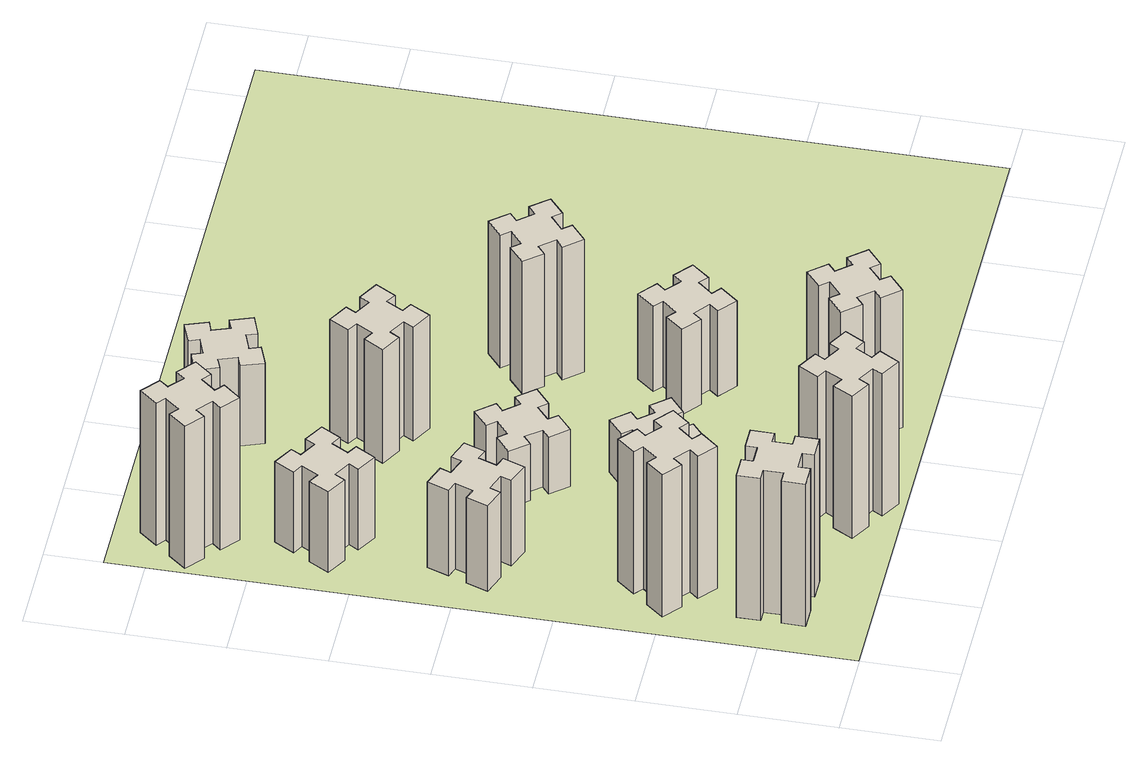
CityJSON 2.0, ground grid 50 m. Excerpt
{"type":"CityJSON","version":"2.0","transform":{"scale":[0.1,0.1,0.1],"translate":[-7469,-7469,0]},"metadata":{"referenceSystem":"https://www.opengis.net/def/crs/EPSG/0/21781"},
"CityObjects":{
"building1":{"type":"Building","attributes":{"class":"1000","function":"1000","usage":"1000","yearOfConstruction":2016,"roofType":"1000","measuredHeight":90,"storeysAboveGround":30,"storeysBelowGround":0},"geometry":[{"type":"Solid","lod":"1","boundaries":[[[[0,1,2,3,4,5,6,7,8,9,10,11,12,13,14,15,16,17,18,19]],[[17,16,20,21]],[[16,15,22,20]],[[15,14,23,22]],[[14,13,24,23]],[[13,12,25,24]],[[12,11,26,25]],[[11,10,27,26]],[[10,9,28,27]],[[9,8,29,28]],[[8,7,30,29]],[[7,6,31,30]],[[6,5,32,31]],[[5,4,33,32]],[[4,3,34,33]],[[3,2,35,34]],[[2,1,36,35]],[[1,0,37,36]],[[0,19,38,37]],[[19,18,39,38]],[[18,17,21,39]],[[24,25,26,27,28,29,30,31,32,33,34,35,36,37,38,39,21,20,22,23]]]]}]},
"building2":{"type":"Building","attributes":{"class":"1000","function":"1000","usage":"1000","yearOfConstruction":2016,"roofType":"1000","measuredHeight":90,"storeysAboveGround":30,"storeysBelowGround":0},"geometry":[{"type":"Solid","lod":"1","boundaries":[[[[40,41,42,43,44,45,46,47,48,49,50,51,52,53,54,55,56,57,58,59]],[[57,56,60,61]],[[56,55,62,60]],[[55,54,63,62]],[[54,53,64,63]],[[53,52,65,64]],[[52,51,66,65]],[[51,50,67,66]],[[50,49,68,67]],[[49,48,69,68]],[[48,47,70,69]],[[47,46,71,70]],[[46,45,72,71]],[[45,44,73,72]],[[44,43,74,73]],[[43,42,75,74]],[[42,41,76,75]],[[41,40,77,76]],[[40,59,78,77]],[[59,58,79,78]],[[58,57,61,79]],[[64,65,66,67,68,69,70,71,72,73,74,75,76,77,78,79,61,60,62,63]]]]}]},
"building3":{"type":"Building","attributes":{"class":"1000","function":"1000","usage":"1000","yearOfConstruction":2016,"roofType":"1000","measuredHeight":54,"storeysAboveGround":30,"storeysBelowGround":0},"geometry":[{"type":"Solid","lod":"1","boundaries":[[[[80,81,82,83,84,85,86,87,88,89,90,91,92,93,94,95,96,97,98,99]],[[97,96,100,101]],[[96,95,102,100]],[[95,94,103,102]],[[94,93,104,103]],[[93,92,105,104]],[[92,91,106,105]],[[91,90,107,106]],[[90,89,108,107]],[[89,88,109,108]],[[88,87,110,109]],[[87,86,111,110]],[[86,85,112,111]],[[85,84,113,112]],[[84,83,114,113]],[[83,82,115,114]],[[82,81,116,115]],[[81,80,117,116]],[[80,99,118,117]],[[99,98,119,118]],[[98,97,101,119]],[[104,105,106,107,108,109,110,111,112,113,114,115,116,117,118,119,101,100,102,103]]]]}]},
"building4":{"type":"Building","attributes":{"class":"1000","function":"1000","usage":"1000","yearOfConstruction":2016,"roofType":"1000","measuredHeight":51,"storeysAboveGround":30,"storeysBelowGround":0},"geometry":[{"type":"Solid","lod":"1","boundaries":[[[[120,121,122,123,124,125,126,127,128,129,130,131,132,133,134,135,136,137,138,139]],[[137,136,140,141]],[[136,135,142,140]],[[135,134,143,142]],[[134,133,144,143]],[[133,132,145,144]],[[132,131,146,145]],[[131,130,147,146]],[[130,129,148,147]],[[129,128,149,148]],[[128,127,150,149]],[[127,126,151,150]],[[126,125,152,151]],[[125,124,153,152]],[[124,123,154,153]],[[123,122,155,154]],[[122,121,156,155]],[[121,120,157,156]],[[120,139,158,157]],[[139,138,159,158]],[[138,137,141,159]],[[144,145,146,147,148,149,150,151,152,153,154,155,156,157,158,159,141,140,142,143]]]]}]},
"building5":{"type":"Building","attributes":{"class":"1000","function":"1000","usage":"1000","yearOfConstruction":2016,"roofType":"1000","measuredHeight":90,"storeysAboveGround":30,"storeysBelowGround":0},"geometry":[{"type":"Solid","lod":"1","boundaries":[[[[160,161,162,163,164,165,166,167,168,169,170,171,172,173,174,175,176,177,178,179]],[[177,176,180,181]],[[176,175,182,180]],[[175,174,183,182]],[[174,173,184,183]],[[173,172,185,184]],[[172,171,186,185]],[[171,170,187,186]],[[170,169,188,187]],[[169,168,189,188]],[[168,167,190,189]],[[167,166,191,190]],[[166,165,192,191]],[[165,164,193,192]],[[164,163,194,193]],[[163,162,195,194]],[[162,161,196,195]],[[161,160,197,196]],[[160,179,198,197]],[[179,178,199,198]],[[178,177,181,199]],[[184,185,186,187,188,189,190,191,192,193,194,195,196,197,198,199,181,180,182,183]]]]}]},
"building6":{"type":"Building","attributes":{"class":"1000","function":"1000","usage":"1000","yearOfConstruction":2016,"roofType":"1000","measuredHeight":90,"storeysAboveGround":30,"storeysBelowGround":0},"geometry":[{"type":"Solid","lod":"1","boundaries":[[[[200,201,202,203,204,205,206,207,208,209,210,211,212,213,214,215,216,217,218,219]],[[217,216,220,221]],[[216,215,222,220]],[[215,214,223,222]],[[214,213,224,223]],[[213,212,225,224]],[[212,211,226,225]],[[211,210,227,226]],[[210,209,228,227]],[[209,208,229,228]],[[208,207,230,229]],[[207,206,231,230]],[[206,205,232,231]],[[205,204,233,232]],[[204,203,234,233]],[[203,202,235,234]],[[202,201,236,235]],[[201,200,237,236]],[[200,219,238,237]],[[219,218,239,238]],[[218,217,221,239]],[[224,225,226,227,228,229,230,231,232,233,234,235,236,237,238,239,221,220,222,223]]]]}]},
"building7":{"type":"Building","attributes":{"class":"1000","function":"1000","usage":"1000","yearOfConstruction":2016,"roofType":"1000","measuredHeight":33,"storeysAboveGround":30,"storeysBelowGround":0},"geometry":[{"type":"Solid","lod":"1","boundaries":[[[[240,241,242,243,244,245,246,247,248,249,250,251,252,253,254,255,256,257,258,259]],[[257,256,260,261]],[[256,255,262,260]],[[255,254,263,262]],[[254,253,264,263]],[[253,252,265,264]],[[252,251,266,265]],[[251,250,267,266]],[[250,249,268,267]],[[249,248,269,268]],[[248,247,270,269]],[[247,246,271,270]],[[246,245,272,271]],[[245,244,273,272]],[[244,243,274,273]],[[243,242,275,274]],[[242,241,276,275]],[[241,240,277,276]],[[240,259,278,277]],[[259,258,279,278]],[[258,257,261,279]],[[264,265,266,267,268,269,270,271,272,273,274,275,276,277,278,279,261,260,262,263]]]]}]},
"building8":{"type":"Building","attributes":{"class":"1000","function":"1000","usage":"1000","yearOfConstruction":2016,"roofType":"1000","measuredHeight":36,"storeysAboveGround":30,"storeysBelowGround":0},"geometry":[{"type":"Solid","lod":"1","boundaries":[[[[280,281,282,283,284,285,286,287,288,289,290,291,292,293,294,295,296,297,298,299]],[[297,296,300,301]],[[296,295,302,300]],[[295,294,303,302]],[[294,293,304,303]],[[293,292,305,304]],[[292,291,306,305]],[[291,290,307,306]],[[290,289,308,307]],[[289,288,309,308]],[[288,287,310,309]],[[287,286,311,310]],[[286,285,312,311]],[[285,284,313,312]],[[284,283,314,313]],[[283,282,315,314]],[[282,281,316,315]],[[281,280,317,316]],[[280,299,318,317]],[[299,298,319,318]],[[298,297,301,319]],[[304,305,306,307,308,309,310,311,312,313,314,315,316,317,318,319,301,300,302,303]]]]}]},
"building9":{"type":"Building","attributes":{"class":"1000","function":"1000","usage":"1000","yearOfConstruction":2016,"roofType":"1000","measuredHeight":87,"storeysAboveGround":30,"storeysBelowGround":0},"geometry":[{"type":"Solid","lod":"1","boundaries":[[[[320,321,322,323,324,325,326,327,328,329,330,331,332,333,334,335,336,337,338,339]],[[337,336,340,341]],[[336,335,342,340]],[[335,334,343,342]],[[334,333,344,343]],[[333,332,345,344]],[[332,331,346,345]],[[331,330,347,346]],[[330,329,348,347]],[[329,328,349,348]],[[328,327,350,349]],[[327,326,351,350]],[[326,325,352,351]],[[325,324,353,352]],[[324,323,354,353]],[[323,322,355,354]],[[322,321,356,355]],[[321,320,357,356]],[[320,339,358,357]],[[339,338,359,358]],[[338,337,341,359]],[[344,345,346,347,348,349,350,351,352,353,354,355,356,357,358,359,341,340,342,343]]]]}]},
"building10":{"type":"Building","attributes":{"class":"1000","function":"1000","usage":"1000","yearOfConstruction":2016,"roofType":"1000","measuredHeight":72,"storeysAboveGround":30,"storeysBelowGround":0},"geometry":[{"type":"Solid","lod":"1","boundaries":[[[[360,361,362,363,364,365,366,367,368,369,370,371,372,373,374,375,376,377,378,379]],[[377,376,380,381]],[[376,375,382,380]],[[375,374,383,382]],[[374,373,384,383]],[[373,372,385,384]],[[372,371,386,385]],[[371,370,387,386]],[[370,369,388,387]],[[369,368,389,388]],[[368,367,390,389]],[[367,366,391,390]],[[366,365,392,391]],[[365,364,393,392]],[[364,363,394,393]],[[363,362,395,394]],[[362,361,396,395]],[[361,360,397,396]],[[360,379,398,397]],[[379,378,399,398]],[[378,377,381,399]],[[384,385,386,387,388,389,390,391,392,393,394,395,396,397,398,399,381,380,382,383]]]]}]},
"building11":{"type":"Building","attributes":{"class":"1000","function":"1000","usage":"1000","yearOfConstruction":2016,"roofType":"1000","measuredHeight":51,"storeysAboveGround":30,"storeysBelowGround":0},"geometry":[{"type":"Solid","lod":"1","boundaries":[[[[400,401,402,403,404,405,406,407,408,409,410,411,412,413,414,415,416,417,418,419]],[[417,416,420,421]],[[416,415,422,420]],[[415,414,423,422]],[[414,413,424,423]],[[413,412,425,424]],[[412,411,426,425]],[[411,410,427,426]],[[410,409,428,427]],[[409,408,429,428]],[[408,407,430,429]],[[407,406,431,430]],[[406,405,432,431]],[[405,404,433,432]],[[404,403,434,433]],[[403,402,435,434]],[[402,401,436,435]],[[401,400,437,436]],[[400,419,438,437]],[[419,418,439,438]],[[418,417,421,439]],[[424,425,426,427,428,429,430,431,432,433,434,435,436,437,438,439,421,420,422,423]]]]}]},
"building12":{"type":"Building","attributes":{"class":"1000","function":"1000","usage":"1000","yearOfConstruction":2016,"roofType":"1000","measuredHeight":54,"storeysAboveGround":30,"storeysBelowGround":0},"geometry":[{"type":"Solid","lod":"1","boundaries":[[[[440,441,442,443,444,445,446,447,448,449,450,451,452,453,454,455,456,457,458,459]],[[457,456,460,461]],[[456,455,462,460]],[[455,454,463,462]],[[454,453,464,463]],[[453,452,465,464]],[[452,451,466,465]],[[451,450,467,466]],[[450,449,468,467]],[[449,448,469,468]],[[448,447,470,469]],[[447,446,471,470]],[[446,445,472,471]],[[445,444,473,472]],[[444,443,474,473]],[[443,442,475,474]],[[442,441,476,475]],[[441,440,477,476]],[[440,459,478,477]],[[459,458,479,478]],[[458,457,461,479]],[[464,465,466,467,468,469,470,471,472,473,474,475,476,477,478,479,461,460,462,463]]]]}]},
"building13":{"type":"Building","attributes":{"class":"1000","function":"1000","usage":"1000","yearOfConstruction":2016,"roofType":"1000","measuredHeight":84,"storeysAboveGround":30,"storeysBelowGround":0},"geometry":[{"type":"Solid","lod":"1","boundaries":[[[[480,481,482,483,484,485,486,487,488,489,490,491,492,493,494,495,496,497,498,499]],[[497,496,500,501]],[[496,495,502,500]],[[495,494,503,502]],[[494,493,504,503]],[[493,492,505,504]],[[492,491,506,505]],[[491,490,507,506]],[[490,489,508,507]],[[489,488,509,508]],[[488,487,510,509]],[[487,486,511,510]],[[486,485,512,511]],[[485,484,513,512]],[[484,483,514,513]],[[483,482,515,514]],[[482,481,516,515]],[[481,480,517,516]],[[480,499,518,517]],[[499,498,519,518]],[[498,497,501,519]],[[504,505,506,507,508,509,510,511,512,513,514,515,516,517,518,519,501,500,502,503]]]]}]},
"landuse1":{"type":"LandUse","attributes":{"name":"plot1","function":"1010"},"geometry":[{"type":"MultiSurface","lod":"1","boundaries":[[[520,521,522,523]]]}]}
},
"vertices":[
[265,525,0],[265,425,0],[205,425,0],[205,305,0],[325,305,0],[325,365,0],[425,365,0],[425,305,0],[545,305,0],[545,425,0],[485,425,0],[485,525,0],[545,525,0],[545,645,0],[425,645,0],[425,585,0],[325,585,0],[325,645,0],[205,645,0],[205,525,0],[325,585,900],[325,645,900],[425,585,900],[425,645,900],[545,645,900],[545,525,900],[485,525,900],[485,425,900],[545,425,900],[545,305,900],[425,305,900],[425,365,900],[325,365,900],[325,305,900],[205,305,900],[205,425,900],[265,425,900],[265,525,900],[205,525,900],[205,645,900],
[484,1067,0],[408,1132,0],[446,1178,0],[354,1255,0],[277,1163,0],[323,1124,0],[259,1048,0],[213,1086,0],[136,994,0],[228,917,0],[266,963,0],[343,899,0],[304,853,0],[396,776,0],[473,868,0],[427,906,0],[492,983,0],[538,944,0],[615,1036,0],[523,1113,0],[492,983,900],[538,944,900],[427,906,900],[473,868,900],[396,776,900],[304,853,900],[343,899,900],[266,963,900],[228,917,900],[136,994,900],[213,1086,900],[259,1048,900],[323,1124,900],[277,1163,900],[354,1255,900],[446,1178,900],[408,1132,900],[484,1067,900],[523,1113,900],[615,1036,900],
[291,1869,0],[385,1835,0],[364,1779,0],[477,1737,0],[518,1850,0],[462,1871,0],[496,1965,0],[552,1944,0],[593,2057,0],[480,2098,0],[460,2042,0],[366,2076,0],[387,2132,0],[274,2173,0],[233,2060,0],[289,2040,0],[255,1946,0],[199,1967,0],[157,1854,0],[270,1813,0],[255,1946,540],[199,1967,540],[289,2040,540],[233,2060,540],[274,2173,540],[387,2132,540],[366,2076,540],[460,2042,540],[480,2098,540],[593,2057,540],[552,1944,540],[496,1965,540],[462,1871,540],[518,1850,540],[477,1737,540],[364,1779,540],[385,1835,540],[291,1869,540],[270,1813,540],[157,1854,540],
[446,2597,0],[496,2684,0],[548,2654,0],[608,2758,0],[504,2818,0],[474,2766,0],[387,2816,0],[417,2868,0],[313,2928,0],[253,2824,0],[305,2794,0],[255,2707,0],[203,2737,0],[143,2633,0],[247,2573,0],[277,2625,0],[364,2575,0],[334,2523,0],[438,2463,0],[498,2567,0],[364,2575,510],[334,2523,510],[277,2625,510],[247,2573,510],[143,2633,510],[203,2737,510],[255,2707,510],[305,2794,510],[253,2824,510],[313,2928,510],[417,2868,510],[387,2816,510],[474,2766,510],[504,2818,510],[608,2758,510],[548,2654,510],[496,2684,510],[446,2597,510],[498,2567,510],[438,2463,510],
[1214,346,0],[1127,396,0],[1157,448,0],[1053,508,0],[993,404,0],[1045,374,0],[995,287,0],[943,317,0],[883,213,0],[987,153,0],[1017,205,0],[1104,155,0],[1074,103,0],[1178,43,0],[1238,147,0],[1186,177,0],[1236,264,0],[1288,234,0],[1348,338,0],[1244,398,0],[1236,264,900],[1288,234,900],[1186,177,900],[1238,147,900],[1178,43,900],[1074,103,900],[1104,155,900],[1017,205,900],[987,153,900],[883,213,900],[943,317,900],[995,287,900],[1045,374,900],[993,404,900],[1053,508,900],[1157,448,900],[1127,396,900],[1214,346,900],[1244,398,900],[1348,338,900],
[384,3387,0],[308,3452,0],[346,3498,0],[254,3575,0],[177,3483,0],[223,3444,0],[159,3368,0],[113,3406,0],[36,3314,0],[128,3237,0],[166,3283,0],[243,3219,0],[204,3173,0],[296,3096,0],[373,3188,0],[327,3226,0],[392,3303,0],[438,3264,0],[515,3356,0],[423,3433,0],[392,3303,900],[438,3264,900],[327,3226,900],[373,3188,900],[296,3096,900],[204,3173,900],[243,3219,900],[166,3283,900],[128,3237,900],[36,3314,900],[113,3406,900],[159,3368,900],[223,3444,900],[177,3483,900],[254,3575,900],[346,3498,900],[308,3452,900],[384,3387,900],[423,3433,900],[515,3356,900],
[1083,1332,0],[1006,1267,0],[968,1313,0],[876,1236,0],[953,1144,0],[999,1183,0],[1063,1106,0],[1017,1068,0],[1094,976,0],[1186,1053,0],[1148,1099,0],[1224,1163,0],[1263,1117,0],[1355,1194,0],[1278,1286,0],[1232,1248,0],[1167,1324,0],[1213,1363,0],[1136,1455,0],[1044,1378,0],[1167,1324,330],[1213,1363,330],[1232,1248,330],[1278,1286,330],[1355,1194,330],[1263,1117,330],[1224,1163,330],[1148,1099,330],[1186,1053,330],[1094,976,330],[1017,1068,330],[1063,1106,330],[999,1183,330],[953,1144,330],[876,1236,330],[968,1313,330],[1006,1267,330],[1083,1332,330],[1044,1378,330],[1136,1455,330],
[983,1972,0],[906,1907,0],[868,1953,0],[776,1876,0],[853,1784,0],[899,1823,0],[963,1746,0],[917,1708,0],[994,1616,0],[1086,1693,0],[1048,1739,0],[1124,1803,0],[1163,1757,0],[1255,1834,0],[1178,1926,0],[1132,1888,0],[1067,1964,0],[1113,2003,0],[1036,2095,0],[944,2018,0],[1067,1964,360],[1113,2003,360],[1132,1888,360],[1178,1926,360],[1255,1834,360],[1163,1757,360],[1124,1803,360],[1048,1739,360],[1086,1693,360],[994,1616,360],[917,1708,360],[963,1746,360],[899,1823,360],[853,1784,360],[776,1876,360],[868,1953,360],[906,1907,360],[983,1972,360],[944,2018,360],[1036,2095,360],
[1639,343,0],[1703,266,0],[1657,228,0],[1734,136,0],[1826,213,0],[1788,259,0],[1864,323,0],[1903,277,0],[1995,354,0],[1918,446,0],[1872,408,0],[1807,484,0],[1853,523,0],[1776,615,0],[1684,538,0],[1723,492,0],[1646,427,0],[1608,473,0],[1516,396,0],[1593,304,0],[1646,427,870],[1608,473,870],[1723,492,870],[1684,538,870],[1776,615,870],[1853,523,870],[1807,484,870],[1872,408,870],[1918,446,870],[1995,354,870],[1903,277,870],[1864,323,870],[1788,259,870],[1826,213,870],[1734,136,870],[1657,228,870],[1703,266,870],[1639,343,870],[1593,304,870],[1516,396,870],
[1314,2666,0],[1227,2716,0],[1257,2768,0],[1153,2828,0],[1093,2724,0],[1145,2694,0],[1095,2607,0],[1043,2637,0],[983,2533,0],[1087,2473,0],[1117,2525,0],[1204,2475,0],[1174,2423,0],[1278,2363,0],[1338,2467,0],[1286,2497,0],[1336,2584,0],[1388,2554,0],[1448,2658,0],[1344,2718,0],[1336,2584,720],[1388,2554,720],[1286,2497,720],[1338,2467,720],[1278,2363,720],[1174,2423,720],[1204,2475,720],[1117,2525,720],[1087,2473,720],[983,2533,720],[1043,2637,720],[1095,2607,720],[1145,2694,720],[1093,2724,720],[1153,2828,720],[1257,2768,720],[1227,2716,720],[1314,2666,720],[1344,2718,720],[1448,2658,720],
[1125,3456,0],[1031,3422,0],[1010,3478,0],[897,3437,0],[939,3324,0],[995,3345,0],[1029,3251,0],[973,3230,0],[1014,3117,0],[1127,3159,0],[1106,3215,0],[1200,3249,0],[1220,3193,0],[1333,3234,0],[1292,3347,0],[1236,3326,0],[1202,3420,0],[1258,3440,0],[1217,3553,0],[1104,3512,0],[1202,3420,510],[1258,3440,510],[1236,3326,510],[1292,3347,510],[1333,3234,510],[1220,3193,510],[1200,3249,510],[1106,3215,510],[1127,3159,510],[1014,3117,510],[973,3230,510],[1029,3251,510],[995,3345,510],[939,3324,510],[897,3437,510],[1010,3478,510],[1031,3422,510],[1125,3456,510],[1104,3512,510],[1217,3553,510],
[1746,1163,0],[1823,1099,0],[1784,1053,0],[1876,976,0],[1953,1068,0],[1907,1106,0],[1972,1183,0],[2018,1144,0],[2095,1236,0],[2003,1313,0],[1964,1267,0],[1888,1332,0],[1926,1378,0],[1834,1455,0],[1757,1363,0],[1803,1324,0],[1739,1248,0],[1693,1286,0],[1616,1194,0],[1708,1117,0],[1739,1248,540],[1693,1286,540],[1803,1324,540],[1757,1363,540],[1834,1455,540],[1926,1378,540],[1888,1332,540],[1964,1267,540],[2003,1313,540],[2095,1236,540],[2018,1144,540],[1972,1183,540],[1907,1106,540],[1953,1068,540],[1876,976,540],[1784,1053,540],[1823,1099,540],[1746,1163,540],[1708,1117,540],[1616,1194,540],
[1972,1988,0],[1907,2064,0],[1953,2103,0],[1876,2195,0],[1784,2118,0],[1823,2072,0],[1746,2007,0],[1708,2053,0],[1616,1976,0],[1693,1884,0],[1739,1923,0],[1803,1846,0],[1757,1808,0],[1834,1716,0],[1926,1793,0],[1888,1839,0],[1964,1903,0],[2003,1857,0],[2095,1934,0],[2018,2026,0],[1964,1903,840],[2003,1857,840],[1888,1839,840],[1926,1793,840],[1834,1716,840],[1757,1808,840],[1803,1846,840],[1739,1923,840],[1693,1884,840],[1616,1976,840],[1708,2053,840],[1746,2007,840],[1823,2072,840],[1784,2118,840],[1876,2195,840],[1953,2103,840],[1907,2064,840],[1972,1988,840],[2018,2026,840],[2095,1934,840],
[5,3705,0],[3705,3705,0],[3705,5,0],[5,5,0]
]}
